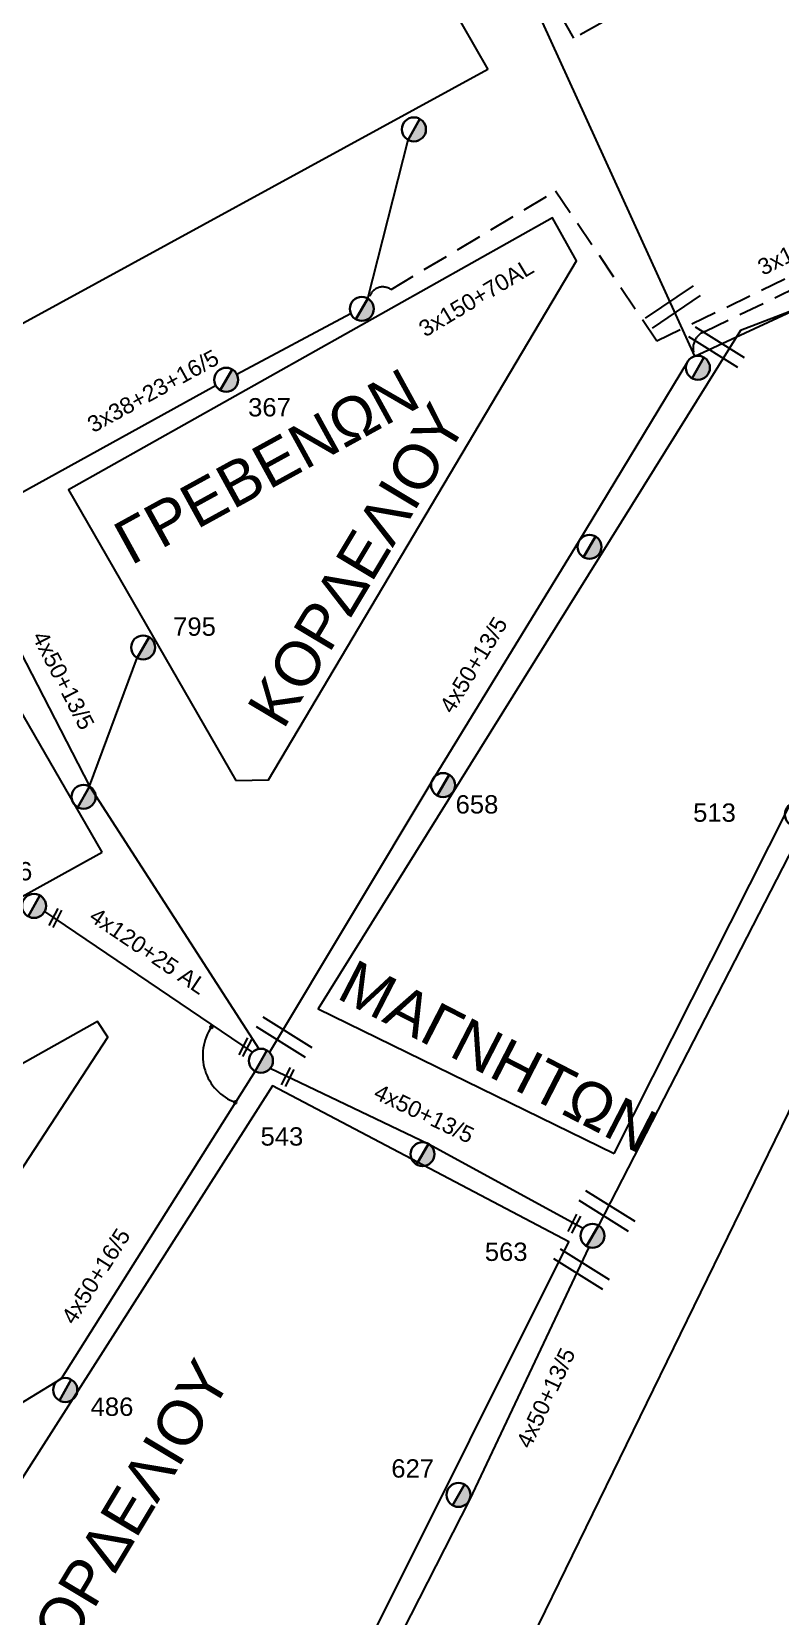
# Model space of a CAD drawing. Header units: millimetres. Extents: x 1421 to 7547, y 822 to 1863.
# Drawn here: x 7215.5 to 7289, y 1406.6 to 1562.1 of the extents above; entities that cross this region are included whole.
import ezdxf
from ezdxf.enums import TextEntityAlignment as Align

# ---------------------------------------------------------------- set-up
doc = ezdxf.new("R2010")
doc.units = ezdxf.units.MM
doc.linetypes.add('DASHED', pattern=[19.05, 12.7, -6.35])
doc.layers.get('0').update_dxf_attribs({"lineweight": 30})
for name, color, linetype, lineweight in [('3x38+23+16', 7, 'Continuous', 30), ('4x50+13_5', 7, 'Continuous', 30), ('4x50+16_5', 7, 'Continuous', 30), ('4x50AL', 7, 'Continuous', 30), ('TEXT_ΚΑΛΩΔΙΩΝ', 7, 'Continuous', 30), ('Γυμνά εναέρια ΧΤ (3Φ)   4x16AL', 7, 'Continuous', 30), ('Γυμνά εναέρια ΧΤ και ΦΟΠ (3Φ)   4x50+16AL', 7, 'Continuous', 30), ('Καλώδια ΧΤ   3x150+70AL', 7, 'DASHED', 30), ('Μηχανική τομή', 7, 'Continuous', 30), ('Στύλος ΦΜ', 7, 'Continuous', 30), ('Στύλος ΦΜ @ 1', 7, 'Continuous', 30), ('Συνδέσεις', 7, 'Continuous', 30), ('Συνεστραμμένα ΧΤ  4x120+25 AL', 7, 'SYN_LINE', 30), ('Τομή', 7, 'Continuous', 30), ('Υπόβαθρο ΔΕΗ', 7, 'Continuous', 30)]:
    doc.layers.add(name, color=color, linetype=linetype, lineweight=lineweight)
doc.styles.add('arial', font='arial.ttf')
doc.styles.get("Standard").update_dxf_attribs({"font": 'arial.ttf'})
doc.linetypes.add('SYN_LINE', pattern='A,0.5,-0.0001,["/\\/\\/\\/",Standard,S=0.1,R=0,X=0,Y=-0.05],-0.25', length=0.7501)

# ---------------------------------------------------------------- blocks, each defined once
blk = doc.blocks.new('ΥΠΑΡΧΩΝ ΤΣΙΜΕΝΤΕΝΙΟΣ ΣΤΥΛΟΣ')
at = {"layer": 'Στύλος ΦΜ'}
blk.add_hatch(color=7, dxfattribs=at).paths.add_polyline_path([(-1.29, -2.28, 0.574793), (2.62, 0, 0.268822), (1.3, 2.27)])
at = {"layer": 'Στύλος ΦΜ', "color": 7}
blk.add_line((-1.29, -2.28), (1.3, 2.27), dxfattribs=at)
blk.add_circle((0, 0), 2.62, dxfattribs=at)
at = {"layer": 'Στύλος ΦΜ', "flags": 4}
for tag, p in [('ΑΡΙΘΜΟΣ', (-4.68, 8.05)), ('ΤΥΠΟΣ', (-4.91, 3.03))]:
    blk.add_attdef(tag, p, '', height=4, dxfattribs=at)
blk = doc.blocks.new('ΤΟΜΗ')
at = {"layer": 'Τομή', "lineweight": -3, "ltscale": 40}
for p, q in [((-11.37, 1.1), (11.37, 1.1)), ((11.37, -3.57), (-11.37, -3.57))]:
    blk.add_line(p, q, dxfattribs=at)
blk = doc.blocks.new('ΜΗΧΑΝΙΚΗ ΤΟΜΗ')
at = {"layer": 'Μηχανική τομή', "lineweight": -3, "ltscale": 40}
for p, q in [((-3.78, 1.15), (3.8, 1.15)), ((3.8, -0.4), (-3.78, -0.4))]:
    blk.add_line(p, q, dxfattribs=at)
blk = doc.blocks.new('_ΣΥΝΔΕΣΗ')
at = {"layer": 'Συνδέσεις', "linetype": 'SYN_LINE', "ltscale": 40}
blk.add_hatch(color=256, dxfattribs=at).paths.add_polyline_path([(0.5, -0.01, 1), (-0.5, -0.01, 1)])
at = {"layer": 'Συνδέσεις'}
blk.add_circle((0, -0.01), 0.5, dxfattribs=at)

msp = doc.modelspace()

# ---------------------------------------------------------------- linework, layer by layer
at = {"layer": '3x38+23+16', "color": 5, "lineweight": -3, "ltscale": 0.2}
for points in [[(7248.45, 1535.94), (7252.41, 1551.51)], [(7235.61, 1528.5), (7246.77, 1534.48)], [(7207.7, 1513.15), (7233.52, 1527.4)]]:
    msp.add_lwpolyline(points, dxfattribs=at)
at = {"layer": '4x50+13_5', "color": 1, "lineweight": -3, "ltscale": 0.2}
msp.add_lwpolyline([(7238.81, 1461.93), (7255.07, 1489.05), (7269.18, 1512.09), (7279.87, 1529.76)], dxfattribs=at)
at = {"layer": '4x50+13_5', "color": 133, "lineweight": -3, "ltscale": 0.2}
for points in [[(7208.08, 1513.36), (7221.14, 1488.05), (7237.75, 1462.27)], [(7238.89, 1460.38), (7254.41, 1452.96), (7269.6, 1444.67)]]:
    msp.add_lwpolyline(points, dxfattribs=at)
at = {"layer": '4x50+13_5', "color": 30, "lineweight": -3, "ltscale": 0.2}
msp.add_lwpolyline([(7270.15, 1442.81), (7258.44, 1418), (7241.15, 1384.15)], dxfattribs=at)
at = {"layer": '4x50+16_5', "color": 6, "lineweight": -3, "ltscale": 0.2}
msp.add_lwpolyline([(7280.56, 1530.28), (7263.73, 1567.19), (7251.35, 1589.12), (7236.28, 1616.69), (7225.06, 1636.13), (7224.32, 1647.24)], dxfattribs=at)
at = {"layer": '4x50+16_5', "color": 133, "lineweight": -3, "ltscale": 0.2}
msp.add_lwpolyline([(7237.39, 1460.08), (7218.35, 1429.9), (7191.49, 1413.49)], dxfattribs=at)
at = {"layer": '4x50AL', "color": 27, "lineweight": -3, "ltscale": 0.2}
msp.add_lwpolyline([(7312.34, 1526.29), (7291.5, 1484.55), (7271.1, 1444.95)], dxfattribs=at)
at = {"layer": 'Γυμνά εναέρια ΧΤ (3Φ)   4x16AL', "color": 133, "lineweight": -3, "ltscale": 0.2}
msp.add_lwpolyline([(7221.14, 1488.05), (7225.82, 1500.66)], dxfattribs=at)
at = {"layer": 'Γυμνά εναέρια ΧΤ και ΦΟΠ (3Φ)   4x50+16AL', "color": 30, "lineweight": -3, "ltscale": 0.2}
msp.add_lwpolyline([(7280.56, 1530.28), (7306.67, 1542.37)], dxfattribs=at)
at = {"layer": 'Καλώδια ΧΤ   3x150+70AL', "color": 6, "lineweight": -3, "ltscale": 0.2}
msp.add_lwpolyline([(7291.73, 1580.39), (7288.16, 1572.36), (7268.69, 1561.49), (7266.24, 1565.79)], dxfattribs=at)
at = {"layer": 'Καλώδια ΧΤ   3x150+70AL', "color": 5, "lineweight": -3, "ltscale": 0.2}
msp.add_lwpolyline([(7248.58, 1535.86, -0.574616), (7250.74, 1536.81), (7266.9, 1546.49), (7276.83, 1531.79), (7306.43, 1546.06), (7306.38, 1550.62, -0.375178), (7308.33, 1552.91), (7321.19, 1555.01, 0.070079), (7322.79, 1557.05), (7313.3, 1565.32, -0.293176), (7312.39, 1569.12, 0.029105), (7317.97, 1574.02, 17.233442)], format="xyb", dxfattribs=at)
at = {"layer": 'Καλώδια ΧΤ   3x150+70AL', "color": 1, "lineweight": -3, "ltscale": 0.2}
msp.add_lwpolyline([(7281.54, 1532.7), (7307.67, 1545.29), (7307.61, 1550.63, -0.377293), (7308.52, 1551.69), (7321.39, 1553.8, 0.320276), (7323.41, 1557.83), (7315.22, 1566.46, -0.547785), (7313.36, 1568.32, 0.028032), (7318.83, 1573.15)], format="xyb", dxfattribs=at)
msp.add_arc((7282.14, 1531.05), 1.75, 109.8001, 205.9748, dxfattribs=at)
at = {"layer": 'Συνεστραμμένα ΧΤ  4x120+25 AL', "color": 133, "lineweight": -3, "ltscale": 20}
msp.add_lwpolyline([(7237.15, 1461.95), (7216.74, 1475.77)], dxfattribs=at)
at = {"layer": 'Υπόβαθρο ΔΕΗ', "lineweight": -3, "ltscale": 0.2}
for points in [[(7260.23, 1558.42), (7211.1, 1531.6), (7184.37, 1579.76), (7230.9, 1609.64)], [(7238.99, 1384.85), (7268.2, 1443.32), (7239.1, 1458.64), (7207.43, 1409.04), (7211.21, 1398.83)]]:
    msp.add_lwpolyline(points, close=True, dxfattribs=at)
for points in [[(7235.51, 1488.61), (7238.71, 1488.68), (7268.95, 1539.62), (7266.59, 1543.85), (7219.06, 1517.16), (7235.51, 1488.61)], [(7272.64, 1452), (7310.71, 1527.45), (7305.79, 1540.76), (7285.06, 1532.79), (7243.58, 1466.22), (7272.64, 1452)], [(7222.38, 1481.59), (7205.97, 1509.94), (7165.31, 1488), (7181.34, 1458.88), (7222.38, 1481.59)], [(7337.96, 1407.68), (7300.71, 1465.57), (7294.39, 1465.52), (7251.97, 1378.62), (7271.28, 1369.14), (7337.96, 1407.68)], [(7189.03, 1446.5), (7199.35, 1427.32), (7222.93, 1463.44), (7221.91, 1464.96), (7189.03, 1446.5)]]:
    msp.add_lwpolyline(points, dxfattribs=at)
at = {"layer": 'Υπόβαθρο ΔΕΗ', "lineweight": -3}
msp.add_arc((7237.16, 1461.63), 4.91, 145.3832, 249.7234, dxfattribs=at)

# ---------------------------------------------------------------- block references
at = {"layer": 'Μηχανική τομή', "lineweight": -3, "xscale": 0.2499999999999188, "yscale": 0.2499999999999188, "zscale": 0.2499999999999188, "rotation": 242.635181038039}
for p in [(7217.71, 1475.17), (7236.35, 1462.49), (7240.52, 1459.55), (7268.65, 1445.15)]:
    msp.add_blockref('ΜΗΧΑΝΙΚΗ ΤΟΜΗ', p, dxfattribs=at)
at = {"layer": 'Στύλος ΦΜ @ 1', "lineweight": -3, "ltscale": 40, "xscale": 0.4499999999998181, "yscale": 0.4499999999998181, "zscale": 0.4499999999998181}
for p in [(7252.99, 1552.54), (7247.87, 1534.92), (7280.87, 1529.14), (7270.23, 1511.56), (7220.56, 1487.02), (7253.83, 1451.94)]:
    msp.add_blockref('ΥΠΑΡΧΩΝ ΤΣΙΜΕΝΤΕΝΙΟΣ ΣΤΥΛΟΣ', p, dxfattribs=at)
at = {"layer": 'Στύλος ΦΜ @ 1', "lineweight": -3, "ltscale": 40}
ref = msp.add_blockref('ΥΠΑΡΧΩΝ ΤΣΙΜΕΝΤΕΝΙΟΣ ΣΤΥΛΟΣ', (7234.56, 1527.96), dxfattribs=dict(at, xscale=0.4499999999998181, yscale=0.4499999999998181, zscale=0.4499999999998181))
ref.add_attrib('ΤΥΠΟΣ', '367', (7236.71, 1524.36), dxfattribs={"layer": 'Στύλος ΦΜ', "height": 1.8, "flags": 4})
ref = msp.add_blockref('ΥΠΑΡΧΩΝ ΤΣΙΜΕΝΤΕΝΙΟΣ ΣΤΥΛΟΣ', (7226.4, 1501.68), dxfattribs=dict(at, xscale=0.4499999999998181, yscale=0.4499999999998181, zscale=0.4499999999998181))
ref.add_attrib('ΤΥΠΟΣ', '795', (7229.35, 1502.83), dxfattribs={"layer": 'Στύλος ΦΜ', "height": 1.8, "flags": 4})
ref = msp.add_blockref('ΥΠΑΡΧΩΝ ΤΣΙΜΕΝΤΕΝΙΟΣ ΣΤΥΛΟΣ', (7255.85, 1488.17), dxfattribs=dict(at, xscale=0.4499999999998181, yscale=0.4499999999998181, zscale=0.4499999999998181))
ref.add_attrib('ΤΥΠΟΣ', '658', (7257.08, 1485.38), dxfattribs={"layer": 'Στύλος ΦΜ', "height": 1.8, "flags": 4})
ref = msp.add_blockref('ΥΠΑΡΧΩΝ ΤΣΙΜΕΝΤΕΝΙΟΣ ΣΤΥΛΟΣ', (7290.58, 1485.29), dxfattribs=dict(at, xscale=0.4499999999998181, yscale=0.4499999999998181, zscale=0.4499999999998181))
ref.add_attrib('ΤΥΠΟΣ', '513', (7280.4, 1484.57), dxfattribs={"layer": 'Στύλος ΦΜ', "height": 1.8, "flags": 4})
ref = msp.add_blockref('ΥΠΑΡΧΩΝ ΤΣΙΜΕΝΤΕΝΙΟΣ ΣΤΥΛΟΣ', (7215.69, 1476.31), dxfattribs=dict(at, xscale=0.4499999999998181, yscale=0.4499999999998181, zscale=0.4499999999998181))
ref.add_attrib('ΤΥΠΟΣ', '796', (7211.33, 1478.82), dxfattribs={"layer": 'Στύλος ΦΜ', "height": 1.8, "flags": 4})
ref = msp.add_blockref('ΥΠΑΡΧΩΝ ΤΣΙΜΕΝΤΕΝΙΟΣ ΣΤΥΛΟΣ', (7237.97, 1461.11), dxfattribs=dict(at, xscale=0.4499999999998181, yscale=0.4499999999998181, zscale=0.4499999999998181))
ref.add_attrib('ΤΥΠΟΣ', '543', (7237.93, 1452.78), dxfattribs={"layer": 'Στύλος ΦΜ', "height": 1.8, "flags": 4})
ref = msp.add_blockref('ΥΠΑΡΧΩΝ ΤΣΙΜΕΝΤΕΝΙΟΣ ΣΤΥΛΟΣ', (7270.52, 1443.93), dxfattribs=dict(at, xscale=0.4499999999998181, yscale=0.4499999999998181, zscale=0.4499999999998181))
ref.add_attrib('ΤΥΠΟΣ', '563', (7259.95, 1441.46), dxfattribs={"layer": 'Στύλος ΦΜ', "height": 1.8, "flags": 4})
ref = msp.add_blockref('ΥΠΑΡΧΩΝ ΤΣΙΜΕΝΤΕΝΙΟΣ ΣΤΥΛΟΣ', (7218.76, 1428.79), dxfattribs=dict(at, xscale=0.4499999999998181, yscale=0.4499999999998181, zscale=0.4499999999998181))
ref.add_attrib('ΤΥΠΟΣ', '486', (7221.25, 1426.25), dxfattribs={"layer": 'Στύλος ΦΜ', "height": 1.8, "flags": 4})
ref = msp.add_blockref('ΥΠΑΡΧΩΝ ΤΣΙΜΕΝΤΕΝΙΟΣ ΣΤΥΛΟΣ', (7257.37, 1418.49), dxfattribs=dict(at, xscale=0.4499999999998181, yscale=0.4499999999998181, zscale=0.4499999999998181))
ref.add_attrib('ΤΥΠΟΣ', '627', (7250.77, 1420.19), dxfattribs={"layer": 'Στύλος ΦΜ', "height": 1.8, "flags": 4})
at = {"layer": 'Συνδέσεις', "lineweight": -3, "xscale": 0.25, "yscale": 0.25, "zscale": 0.25}
for p in [(7233.12, 1464.42), (7235.46, 1457.03)]:
    msp.add_blockref('_ΣΥΝΔΕΣΗ', p, dxfattribs=at)
at = {"layer": 'Τομή', "lineweight": -3, "xscale": 0.2499999999998871, "yscale": 0.2499999999998871, "zscale": 0.2499999999998871}
for p, rotation in [((7278.24, 1535.36), 34.14945080953371), ((7282.86, 1531.42), 327.9226170253448), ((7240.42, 1463.69), 327.9226170253448), ((7272.11, 1446.63), 327.9226170253448), ((7269.61, 1440.92), 327.9226170253448)]:
    msp.add_blockref('ΤΟΜΗ', p, dxfattribs=dict(at, rotation=rotation))

# ---------------------------------------------------------------- texts
at = {"lineweight": -3, "ltscale": 40, "char_height": 4, "attachment_point": 1, "style": 'arial'}
for s, insert, width, rotation in [('{\\H1.083x; ΓΡΕΒΕΝΩΝ}', (7221.65, 1512.67), 73.0298, 28.7972), ('{\\H1.083x;ΚΟΡΔΕΛΙΟΥ}', (7236.45, 1495.74), 51.2353, 59.0631), ('{\\H1.083x;ΜΑΓΝΗΤΩΝ}', (7247.23, 1471.17), 51.2353, 332.7686), ('{\\H1.083x;ΚΟΡΔΕΛΙΟΥ}', (7213.32, 1401.88), 51.2353, 59.0631)]:
    msp.add_mtext(s, dxfattribs=dict(at, insert=insert, width=width, rotation=rotation))
at = {"layer": 'TEXT_ΚΑΛΩΔΙΩΝ', "lineweight": -3, "ltscale": 0.2}
for s, rotation, p in [('3x150+70AL', 26.2471, (7292.55, 1541.66)), ('3x150+70AL', 30.9102, (7259.09, 1536.02)), ('3x38+23+16/5', 28.8905, (7227.37, 1526.86)), ('4x50+13/5', 58.521, (7258.83, 1499.97)), ('4x50+13/5', 297.2816, (7218.58, 1498.46)), ('4x120+25 AL', 325.8987, (7226.91, 1471.9)), ('4x50+13/5', 334.4574, (7253.99, 1455.93)), ('4x50+16/5', 57.7626, (7221.75, 1439.97)), ('4x50+13/5', 64.7326, (7265.93, 1428.02))]:
    msp.add_text(s, height=1.6, rotation=rotation, dxfattribs=at).set_placement(p, align=Align.MIDDLE_CENTER)

doc.saveas('drawing.dxf')
